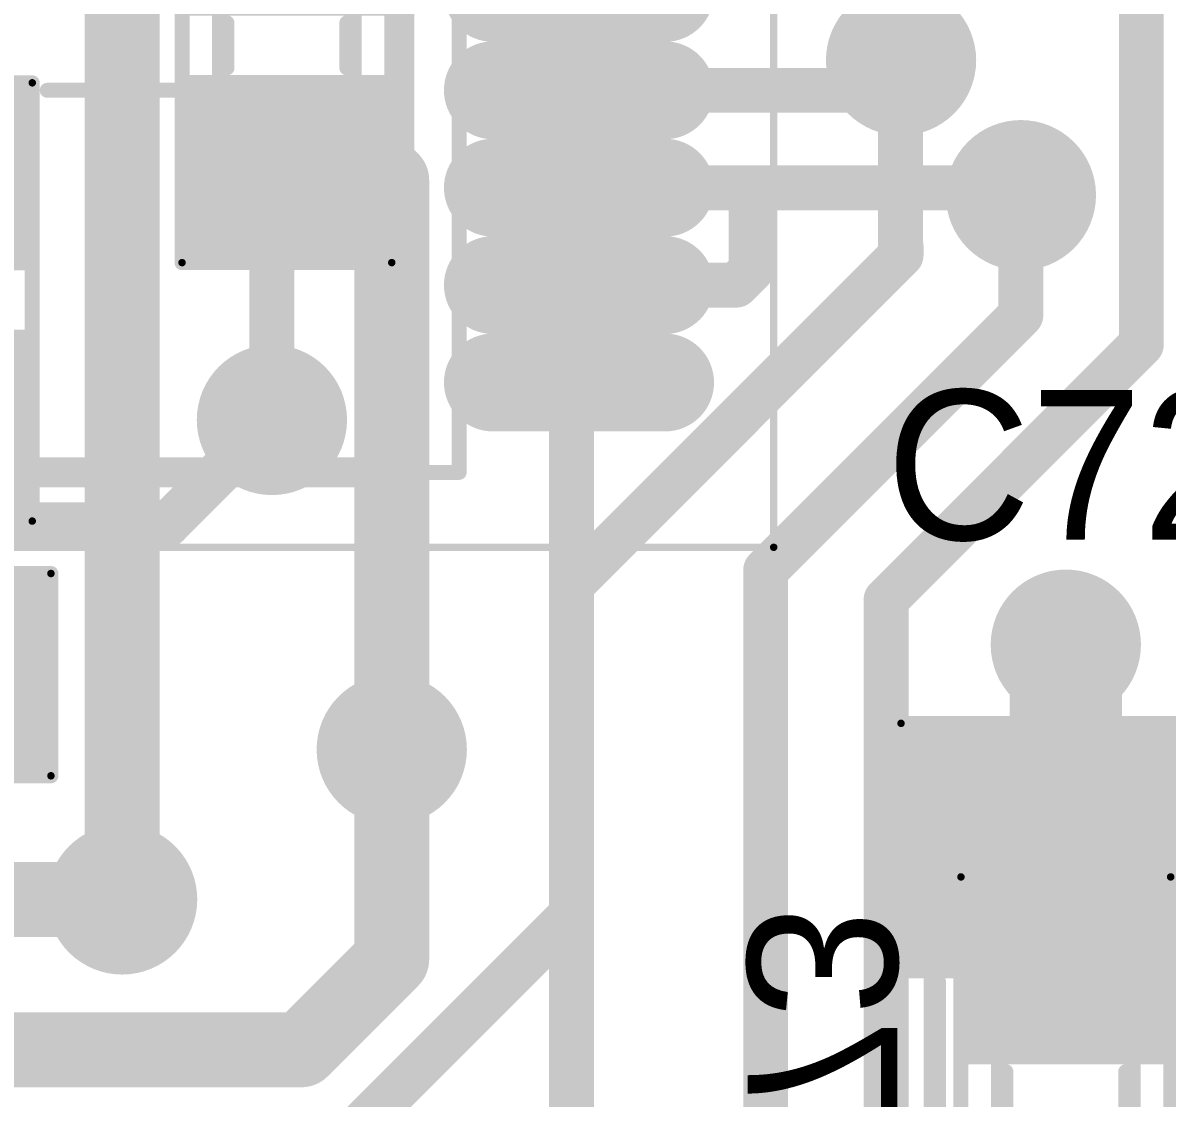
# Model space of a CAD drawing. Header units: millimetres. Extents: x 29 to 180, y 30 to 200.
# Drawn here: x 148.34 to 155.98, y 162.97 to 170.15 of the extents above; entities that cross this region are included whole.
import ezdxf

# ---------------------------------------------------------------- set-up
doc = ezdxf.new("R2010")
doc.units = ezdxf.units.MM
for name, color, linetype in [('BottomLayer', 5, 'Continuous'), ('BottomOverlay', 54, 'Continuous'), ('BottomPaste', 16, 'Continuous'), ('BottomSolder', 6, 'Continuous'), ('Mechanical13', 56, 'Continuous'), ('Mechanical15', 56, 'Continuous'), ('MultiLayer', 9, 'Continuous'), ('TopLayer', 1, 'Continuous'), ('TopOverlay', 2, 'Continuous'), ('TopPaste', 8, 'Continuous'), ('TopSolder', 216, 'Continuous'), ('ViaHoleLayer', 16, 'Continuous')]:
    doc.layers.add(name, color=color, linetype=linetype)

# ---------------------------------------------------------------- blocks, each defined once
blk = doc.blocks.new('SMD_C_0603_B_636')
at = {"layer": 'BottomLayer'}
for points in [[(-1.29999994, 0.5499989), (-1.29999994, -0.5499989), (-0.30000194, 0.5499989), (-0.30000194, -0.5499989)], [(0.2999994, 0.5499989), (0.2999994, -0.5499989), (1.2999974, 0.5499989), (1.2999974, -0.5499989)]]:
    blk.add_solid(points, dxfattribs=at)
at = {"layer": 'BottomOverlay', "const_width": 0.0999998}
for points in [[(-1.44999964, 0.7000011399999999), (-1.44999964, -0.7000011399999999)], [(-1.44999964, 0.7000011399999999), (1.44999964, 0.7000011399999999)], [(1.44999964, 0.7000011399999999), (1.44999964, -0.7000011399999999)], [(-0.1499997, 0.40000174), (0.1499997, 0.40000174)], [(-0.1499997, -0.3999992), (0.1499997, -0.3999992)], [(-1.44999964, -0.7000011399999999), (1.44999964, -0.7000011399999999)]]:
    blk.add_lwpolyline(points, dxfattribs=at)
at = {"layer": 'BottomOverlay', "const_width": 0.0499999}
for points in [[(-1.47499832, 0.7000011399999999, 1), (-1.42500096, 0.7000011399999999, 1)], [(-1.47499832, 0.7000011399999999, 1), (-1.42500096, 0.7000011399999999, 1)], [(1.42500096, 0.7000011399999999, 1), (1.47499832, 0.7000011399999999, 1)], [(1.42500096, 0.7000011399999999, 1), (1.47499832, 0.7000011399999999, 1)], [(-0.17499838, 0.40000174, 1), (-0.12500102, 0.40000174, 1)], [(0.12500102, 0.40000174, 1), (0.17499838, 0.40000174, 1)], [(-0.17499838, -0.3999992, 1), (-0.12500102, -0.3999992, 1)], [(0.12500102, -0.3999992, 1), (0.17499838, -0.3999992, 1)], [(-1.47499832, -0.7000011399999999, 1), (-1.42500096, -0.7000011399999999, 1)], [(-1.47499832, -0.7000011399999999, 1), (-1.42500096, -0.7000011399999999, 1)], [(1.42500096, -0.7000011399999999, 1), (1.47499832, -0.7000011399999999, 1)], [(1.42500096, -0.7000011399999999, 1), (1.47499832, -0.7000011399999999, 1)]]:
    blk.add_lwpolyline(points, format="xyb", close=True, dxfattribs=at)
at = {"layer": 'BottomPaste'}
for points in [[(-1.29999994, 0.5499989), (-1.29999994, -0.5499989), (-0.30000194, 0.5499989), (-0.30000194, -0.5499989)], [(0.2999994, 0.5499989), (0.2999994, -0.5499989), (1.2999974, 0.5499989), (1.2999974, -0.5499989)]]:
    blk.add_solid(points, dxfattribs=at)
at = {"layer": 'BottomSolder'}
for points in [[(-1.40159994, 0.6515989), (-1.40159994, -0.6515989), (-0.19840194, 0.6515989), (-0.19840194, -0.6515989)], [(0.1983994, 0.6515989), (0.1983994, -0.6515989), (1.4015974, 0.6515989), (1.4015974, -0.6515989)]]:
    blk.add_solid(points, dxfattribs=at)
at = {"layer": 'Mechanical13', "const_width": 0.0999998}
for points in [[(-0.90000074, 0.45000164), (-0.90000074, -0.4499991)], [(-0.90000074, 0.45000164), (0.8999982, 0.45000164)], [(0.8999982, 0.45000164), (0.8999982, -0.4499991)], [(-0.90000074, -0.4499991), (0.8999982, -0.4499991)]]:
    blk.add_lwpolyline(points, dxfattribs=at)
at = {"layer": 'Mechanical13', "const_width": 0.0499999}
for points in [[(-0.9249994199999999, 0.45000164, 1), (-0.8750020599999999, 0.45000164, 1)], [(-0.9249994199999999, 0.45000164, 1), (-0.8750020599999999, 0.45000164, 1)], [(0.8749995199999999, 0.45000164, 1), (0.9249968799999999, 0.45000164, 1)], [(0.8749995199999999, 0.45000164, 1), (0.9249968799999999, 0.45000164, 1)], [(-0.9249994199999999, -0.4499991, 1), (-0.8750020599999999, -0.4499991, 1)], [(-0.9249994199999999, -0.4499991, 1), (-0.8750020599999999, -0.4499991, 1)], [(0.8749995199999999, -0.4499991, 1), (0.9249968799999999, -0.4499991, 1)], [(0.8749995199999999, -0.4499991, 1), (0.9249968799999999, -0.4499991, 1)]]:
    blk.add_lwpolyline(points, format="xyb", close=True, dxfattribs=at)
at = {"layer": 'Mechanical15', "const_width": 0.0499999}
for points in [[(-1.47500086, 0.7000011399999999), (-1.47500086, -0.7000011399999999)], [(-1.47500086, 0.7000011399999999), (1.44999964, 0.7000011399999999)], [(1.44999964, 0.7000011399999999), (1.44999964, -0.7000011399999999)], [(-1.47500086, -0.7000011399999999), (1.44999964, -0.7000011399999999)]]:
    blk.add_lwpolyline(points, dxfattribs=at)
at = {"layer": 'Mechanical15', "const_width": 0.02499868}
for points in [[(-1.4875002, 0.7000011399999999, 1), (-1.46250152, 0.7000011399999999, 1)], [(-1.4875002, 0.7000011399999999, 1), (-1.46250152, 0.7000011399999999, 1)], [(1.4375003, 0.7000011399999999, 1), (1.46249898, 0.7000011399999999, 1)], [(1.4375003, 0.7000011399999999, 1), (1.46249898, 0.7000011399999999, 1)], [(-1.4875002, -0.7000011399999999, 1), (-1.46250152, -0.7000011399999999, 1)], [(-1.4875002, -0.7000011399999999, 1), (-1.46250152, -0.7000011399999999, 1)], [(1.4375003, -0.7000011399999999, 1), (1.46249898, -0.7000011399999999, 1)], [(1.4375003, -0.7000011399999999, 1), (1.46249898, -0.7000011399999999, 1)]]:
    blk.add_lwpolyline(points, format="xyb", close=True, dxfattribs=at)
blk = doc.blocks.new('SMD_C_1206_638')
at = {"layer": 'Mechanical13', "const_width": 0.0999998}
for points in [[(-1.69999914, 0.90000074), (-1.69999914, -0.8999982)], [(-1.69999914, 0.90000074), (1.70000168, 0.90000074)], [(1.70000168, 0.90000074), (1.70000168, -0.8999982)], [(-1.69999914, -0.8999982), (1.70000168, -0.8999982)]]:
    blk.add_lwpolyline(points, dxfattribs=at)
at = {"layer": 'Mechanical13', "const_width": 0.0499999}
for points in [[(-1.72499782, 0.90000074, 1), (-1.67500046, 0.90000074, 1)], [(-1.72499782, 0.90000074, 1), (-1.67500046, 0.90000074, 1)], [(1.675003, 0.90000074, 1), (1.72500036, 0.90000074, 1)], [(1.675003, 0.90000074, 1), (1.72500036, 0.90000074, 1)], [(-1.72499782, -0.8999982, 1), (-1.67500046, -0.8999982, 1)], [(-1.72499782, -0.8999982, 1), (-1.67500046, -0.8999982, 1)], [(1.675003, -0.8999982, 1), (1.72500036, -0.8999982, 1)], [(1.675003, -0.8999982, 1), (1.72500036, -0.8999982, 1)]]:
    blk.add_lwpolyline(points, format="xyb", close=True, dxfattribs=at)
at = {"layer": 'Mechanical15', "const_width": 0.0499999}
for points in [[(-2.50000008, 1.10000034), (-2.50000008, -1.10000034)], [(-2.50000008, 1.10000034), (2.47499886, 1.10000034)], [(2.47499886, 1.10000034), (2.47499886, -1.10000034)], [(-2.50000008, -1.10000034), (2.47499886, -1.10000034)]]:
    blk.add_lwpolyline(points, dxfattribs=at)
at = {"layer": 'Mechanical15', "const_width": 0.02499868}
for points in [[(-2.51249942, 1.10000034, 1), (-2.48750074, 1.10000034, 1)], [(-2.51249942, 1.10000034, 1), (-2.48750074, 1.10000034, 1)], [(2.46249952, 1.10000034, 1), (2.4874982, 1.10000034, 1)], [(2.46249952, 1.10000034, 1), (2.4874982, 1.10000034, 1)], [(-2.51249942, -1.10000034, 1), (-2.48750074, -1.10000034, 1)], [(-2.51249942, -1.10000034, 1), (-2.48750074, -1.10000034, 1)], [(2.46249952, -1.10000034, 1), (2.4874982, -1.10000034, 1)], [(2.46249952, -1.10000034, 1), (2.4874982, -1.10000034, 1)]]:
    blk.add_lwpolyline(points, format="xyb", close=True, dxfattribs=at)
at = {"layer": 'TopLayer'}
for points in [[(-0.8749995199999999, -0.9499981), (-0.8749995199999999, 0.9499981), (-2.32499916, -0.9499981), (-2.32499916, 0.9499981)], [(2.3250017, -0.9499981), (2.3250017, 0.9499981), (0.8750020599999999, -0.9499981), (0.8750020599999999, 0.9499981)]]:
    blk.add_solid(points, dxfattribs=at)
at = {"layer": 'TopOverlay', "const_width": 0.0999998}
for points in [[(-2.47499886, 1.10000034), (-2.47499886, -1.10000034)], [(-2.47499886, 1.10000034), (2.47499886, 1.10000034)], [(2.47499886, 1.10000034), (2.47499886, -1.10000034)], [(-0.7499985, 0.85000084), (0.75000104, 0.85000084)], [(-0.7499985, -0.8499983), (0.75000104, -0.8499983)], [(-2.47499886, -1.10000034), (2.47499886, -1.10000034)]]:
    blk.add_lwpolyline(points, dxfattribs=at)
at = {"layer": 'TopOverlay', "const_width": 0.0499999}
for points in [[(-2.49999754, 1.10000034, 1), (-2.45000018, 1.10000034, 1)], [(-2.49999754, 1.10000034, 1), (-2.45000018, 1.10000034, 1)], [(2.45000018, 1.10000034, 1), (2.49999754, 1.10000034, 1)], [(2.45000018, 1.10000034, 1), (2.49999754, 1.10000034, 1)], [(-0.77499718, 0.85000084, 1), (-0.72499982, 0.85000084, 1)], [(0.72500236, 0.85000084, 1), (0.77499972, 0.85000084, 1)], [(-0.77499718, -0.8499983, 1), (-0.72499982, -0.8499983, 1)], [(0.72500236, -0.8499983, 1), (0.77499972, -0.8499983, 1)], [(-2.49999754, -1.10000034, 1), (-2.45000018, -1.10000034, 1)], [(-2.49999754, -1.10000034, 1), (-2.45000018, -1.10000034, 1)], [(2.45000018, -1.10000034, 1), (2.49999754, -1.10000034, 1)], [(2.45000018, -1.10000034, 1), (2.49999754, -1.10000034, 1)]]:
    blk.add_lwpolyline(points, format="xyb", close=True, dxfattribs=at)
at = {"layer": 'TopPaste'}
for points in [[(-0.8749995199999999, -0.9499981), (-0.8749995199999999, 0.9499981), (-2.32499916, -0.9499981), (-2.32499916, 0.9499981)], [(2.3250017, -0.9499981), (2.3250017, 0.9499981), (0.8750020599999999, -0.9499981), (0.8750020599999999, 0.9499981)]]:
    blk.add_solid(points, dxfattribs=at)
at = {"layer": 'TopSolder'}
for points in [[(-0.77339952, -1.0515981), (-0.77339952, 1.0515981), (-2.42659916, -1.0515981), (-2.42659916, 1.0515981)], [(2.4266017, -1.0515981), (2.4266017, 1.0515981), (0.77340206, -1.0515981), (0.77340206, 1.0515981)]]:
    blk.add_solid(points, dxfattribs=at)
blk = doc.blocks.new('SMD_C_0603_B_639')
at = {"layer": 'BottomLayer'}
for points in [[(-1.29999994, 0.5499989), (-1.29999994, -0.5499989), (-0.30000194, 0.5499989), (-0.30000194, -0.5499989)], [(0.2999994, 0.5499989), (0.2999994, -0.5499989), (1.2999974, 0.5499989), (1.2999974, -0.5499989)]]:
    blk.add_solid(points, dxfattribs=at)
at = {"layer": 'BottomOverlay', "const_width": 0.0999998}
for points in [[(-1.44999964, 0.7000011399999999), (-1.44999964, -0.7000011399999999)], [(-1.44999964, 0.7000011399999999), (1.44999964, 0.7000011399999999)], [(1.44999964, 0.7000011399999999), (1.44999964, -0.7000011399999999)], [(-0.1499997, 0.40000174), (0.1499997, 0.40000174)], [(-0.1499997, -0.3999992), (0.1499997, -0.3999992)], [(-1.44999964, -0.7000011399999999), (1.44999964, -0.7000011399999999)]]:
    blk.add_lwpolyline(points, dxfattribs=at)
at = {"layer": 'BottomOverlay', "const_width": 0.0499999}
for points in [[(-1.47499832, 0.7000011399999999, 1), (-1.42500096, 0.7000011399999999, 1)], [(-1.47499832, 0.7000011399999999, 1), (-1.42500096, 0.7000011399999999, 1)], [(1.42500096, 0.7000011399999999, 1), (1.47499832, 0.7000011399999999, 1)], [(1.42500096, 0.7000011399999999, 1), (1.47499832, 0.7000011399999999, 1)], [(-0.17499838, 0.40000174, 1), (-0.12500102, 0.40000174, 1)], [(0.12500102, 0.40000174, 1), (0.17499838, 0.40000174, 1)], [(-0.17499838, -0.3999992, 1), (-0.12500102, -0.3999992, 1)], [(0.12500102, -0.3999992, 1), (0.17499838, -0.3999992, 1)], [(-1.47499832, -0.7000011399999999, 1), (-1.42500096, -0.7000011399999999, 1)], [(-1.47499832, -0.7000011399999999, 1), (-1.42500096, -0.7000011399999999, 1)], [(1.42500096, -0.7000011399999999, 1), (1.47499832, -0.7000011399999999, 1)], [(1.42500096, -0.7000011399999999, 1), (1.47499832, -0.7000011399999999, 1)]]:
    blk.add_lwpolyline(points, format="xyb", close=True, dxfattribs=at)
at = {"layer": 'BottomPaste'}
for points in [[(-1.29999994, 0.5499989), (-1.29999994, -0.5499989), (-0.30000194, 0.5499989), (-0.30000194, -0.5499989)], [(0.2999994, 0.5499989), (0.2999994, -0.5499989), (1.2999974, 0.5499989), (1.2999974, -0.5499989)]]:
    blk.add_solid(points, dxfattribs=at)
at = {"layer": 'BottomSolder'}
for points in [[(-1.40159994, 0.6515989), (-1.40159994, -0.6515989), (-0.19840194, 0.6515989), (-0.19840194, -0.6515989)], [(0.1983994, 0.6515989), (0.1983994, -0.6515989), (1.4015974, 0.6515989), (1.4015974, -0.6515989)]]:
    blk.add_solid(points, dxfattribs=at)
at = {"layer": 'Mechanical13', "const_width": 0.0999998}
for points in [[(-0.90000074, 0.45000164), (-0.90000074, -0.4499991)], [(-0.90000074, 0.45000164), (0.8999982, 0.45000164)], [(0.8999982, 0.45000164), (0.8999982, -0.4499991)], [(-0.90000074, -0.4499991), (0.8999982, -0.4499991)]]:
    blk.add_lwpolyline(points, dxfattribs=at)
at = {"layer": 'Mechanical13', "const_width": 0.0499999}
for points in [[(-0.9249994199999999, 0.45000164, 1), (-0.8750020599999999, 0.45000164, 1)], [(-0.9249994199999999, 0.45000164, 1), (-0.8750020599999999, 0.45000164, 1)], [(0.8749995199999999, 0.45000164, 1), (0.9249968799999999, 0.45000164, 1)], [(0.8749995199999999, 0.45000164, 1), (0.9249968799999999, 0.45000164, 1)], [(-0.9249994199999999, -0.4499991, 1), (-0.8750020599999999, -0.4499991, 1)], [(-0.9249994199999999, -0.4499991, 1), (-0.8750020599999999, -0.4499991, 1)], [(0.8749995199999999, -0.4499991, 1), (0.9249968799999999, -0.4499991, 1)], [(0.8749995199999999, -0.4499991, 1), (0.9249968799999999, -0.4499991, 1)]]:
    blk.add_lwpolyline(points, format="xyb", close=True, dxfattribs=at)
at = {"layer": 'Mechanical15', "const_width": 0.0499999}
for points in [[(-1.47500086, 0.7000011399999999), (-1.47500086, -0.7000011399999999)], [(-1.47500086, 0.7000011399999999), (1.44999964, 0.7000011399999999)], [(1.44999964, 0.7000011399999999), (1.44999964, -0.7000011399999999)], [(-1.47500086, -0.7000011399999999), (1.44999964, -0.7000011399999999)]]:
    blk.add_lwpolyline(points, dxfattribs=at)
at = {"layer": 'Mechanical15', "const_width": 0.02499868}
for points in [[(-1.4875002, 0.7000011399999999, 1), (-1.46250152, 0.7000011399999999, 1)], [(-1.4875002, 0.7000011399999999, 1), (-1.46250152, 0.7000011399999999, 1)], [(1.4375003, 0.7000011399999999, 1), (1.46249898, 0.7000011399999999, 1)], [(1.4375003, 0.7000011399999999, 1), (1.46249898, 0.7000011399999999, 1)], [(-1.4875002, -0.7000011399999999, 1), (-1.46250152, -0.7000011399999999, 1)], [(-1.4875002, -0.7000011399999999, 1), (-1.46250152, -0.7000011399999999, 1)], [(1.4375003, -0.7000011399999999, 1), (1.46249898, -0.7000011399999999, 1)], [(1.4375003, -0.7000011399999999, 1), (1.46249898, -0.7000011399999999, 1)]]:
    blk.add_lwpolyline(points, format="xyb", close=True, dxfattribs=at)
blk = doc.blocks.new('SMD_C_0603_B_650')
at = {"layer": 'BottomLayer'}
for points in [[(-1.29999994, 0.5499989), (-1.29999994, -0.5499989), (-0.30000194, 0.5499989), (-0.30000194, -0.5499989)], [(0.2999994, 0.5499989), (0.2999994, -0.5499989), (1.2999974, 0.5499989), (1.2999974, -0.5499989)]]:
    blk.add_solid(points, dxfattribs=at)
at = {"layer": 'BottomOverlay', "const_width": 0.0999998}
for points in [[(-1.44999964, -0.7000011399999999), (-1.44999964, 0.7000011399999999)], [(1.44999964, 0.7000011399999999), (-1.44999964, 0.7000011399999999)], [(1.44999964, -0.7000011399999999), (1.44999964, 0.7000011399999999)], [(0.1499997, 0.40000174), (-0.1499997, 0.40000174)], [(0.1499997, -0.3999992), (-0.1499997, -0.3999992)], [(1.44999964, -0.7000011399999999), (-1.44999964, -0.7000011399999999)]]:
    blk.add_lwpolyline(points, dxfattribs=at)
at = {"layer": 'BottomOverlay', "const_width": 0.0499999}
for points in [[(-1.47499832, 0.7000011399999999, 1), (-1.42500096, 0.7000011399999999, 1)], [(-1.47499832, 0.7000011399999999, 1), (-1.42500096, 0.7000011399999999, 1)], [(1.42500096, 0.7000011399999999, 1), (1.47499832, 0.7000011399999999, 1)], [(1.42500096, 0.7000011399999999, 1), (1.47499832, 0.7000011399999999, 1)], [(-0.17499838, 0.40000174, 1), (-0.12500102, 0.40000174, 1)], [(0.12500102, 0.40000174, 1), (0.17499838, 0.40000174, 1)], [(-0.17499838, -0.3999992, 1), (-0.12500102, -0.3999992, 1)], [(0.12500102, -0.3999992, 1), (0.17499838, -0.3999992, 1)], [(-1.47499832, -0.7000011399999999, 1), (-1.42500096, -0.7000011399999999, 1)], [(-1.47499832, -0.7000011399999999, 1), (-1.42500096, -0.7000011399999999, 1)], [(1.42500096, -0.7000011399999999, 1), (1.47499832, -0.7000011399999999, 1)], [(1.42500096, -0.7000011399999999, 1), (1.47499832, -0.7000011399999999, 1)]]:
    blk.add_lwpolyline(points, format="xyb", close=True, dxfattribs=at)
at = {"layer": 'BottomPaste'}
for points in [[(-1.29999994, 0.5499989), (-1.29999994, -0.5499989), (-0.30000194, 0.5499989), (-0.30000194, -0.5499989)], [(0.2999994, 0.5499989), (0.2999994, -0.5499989), (1.2999974, 0.5499989), (1.2999974, -0.5499989)]]:
    blk.add_solid(points, dxfattribs=at)
at = {"layer": 'BottomSolder'}
for points in [[(-1.40159994, 0.6515989), (-1.40159994, -0.6515989), (-0.19840194, 0.6515989), (-0.19840194, -0.6515989)], [(0.1983994, 0.6515989), (0.1983994, -0.6515989), (1.4015974, 0.6515989), (1.4015974, -0.6515989)]]:
    blk.add_solid(points, dxfattribs=at)
at = {"layer": 'Mechanical13', "const_width": 0.0999998}
for points in [[(-0.90000074, -0.4499991), (-0.90000074, 0.45000164)], [(0.8999982, 0.45000164), (-0.90000074, 0.45000164)], [(0.8999982, -0.4499991), (0.8999982, 0.45000164)], [(0.8999982, -0.4499991), (-0.90000074, -0.4499991)]]:
    blk.add_lwpolyline(points, dxfattribs=at)
at = {"layer": 'Mechanical13', "const_width": 0.0499999}
for points in [[(-0.9249994199999999, 0.45000164, 1), (-0.8750020599999999, 0.45000164, 1)], [(-0.9249994199999999, 0.45000164, 1), (-0.8750020599999999, 0.45000164, 1)], [(0.8749995199999999, 0.45000164, 1), (0.9249968799999999, 0.45000164, 1)], [(0.8749995199999999, 0.45000164, 1), (0.9249968799999999, 0.45000164, 1)], [(-0.9249994199999999, -0.4499991, 1), (-0.8750020599999999, -0.4499991, 1)], [(-0.9249994199999999, -0.4499991, 1), (-0.8750020599999999, -0.4499991, 1)], [(0.8749995199999999, -0.4499991, 1), (0.9249968799999999, -0.4499991, 1)], [(0.8749995199999999, -0.4499991, 1), (0.9249968799999999, -0.4499991, 1)]]:
    blk.add_lwpolyline(points, format="xyb", close=True, dxfattribs=at)
at = {"layer": 'Mechanical15', "const_width": 0.0499999}
for points in [[(-1.47500086, -0.7000011399999999), (-1.47500086, 0.7000011399999999)], [(1.44999964, 0.7000011399999999), (-1.47500086, 0.7000011399999999)], [(1.44999964, -0.7000011399999999), (1.44999964, 0.7000011399999999)], [(1.44999964, -0.7000011399999999), (-1.47500086, -0.7000011399999999)]]:
    blk.add_lwpolyline(points, dxfattribs=at)
at = {"layer": 'Mechanical15', "const_width": 0.02499868}
for points in [[(-1.4875002, 0.7000011399999999, 1), (-1.46250152, 0.7000011399999999, 1)], [(-1.4875002, 0.7000011399999999, 1), (-1.46250152, 0.7000011399999999, 1)], [(1.4375003, 0.7000011399999999, 1), (1.46249898, 0.7000011399999999, 1)], [(1.4375003, 0.7000011399999999, 1), (1.46249898, 0.7000011399999999, 1)], [(-1.4875002, -0.7000011399999999, 1), (-1.46250152, -0.7000011399999999, 1)], [(-1.4875002, -0.7000011399999999, 1), (-1.46250152, -0.7000011399999999, 1)], [(1.4375003, -0.7000011399999999, 1), (1.46249898, -0.7000011399999999, 1)], [(1.4375003, -0.7000011399999999, 1), (1.46249898, -0.7000011399999999, 1)]]:
    blk.add_lwpolyline(points, format="xyb", close=True, dxfattribs=at)
blk = doc.blocks.new('SMD_R_0603_836')
at = {"layer": 'Mechanical13', "const_width": 0.0999998}
for points in [[(-0.8249996199999999, 0.47500032), (-0.8249996199999999, -0.47500032)], [(0.8249996199999999, 0.47500032), (-0.8249996199999999, 0.47500032)], [(0.8249996199999999, 0.47500032), (0.8249996199999999, -0.47500032)], [(0.8249996199999999, -0.47500032), (-0.8249996199999999, -0.47500032)]]:
    blk.add_lwpolyline(points, dxfattribs=at)
at = {"layer": 'Mechanical13', "const_width": 0.0499999}
for points in [[(-0.8499983, 0.47500032, 1), (-0.80000094, 0.47500032, 1)], [(-0.8499983, 0.47500032, 1), (-0.80000094, 0.47500032, 1)], [(0.80000094, 0.47500032, 1), (0.8499983, 0.47500032, 1)], [(0.80000094, 0.47500032, 1), (0.8499983, 0.47500032, 1)], [(-0.8499983, -0.47500032, 1), (-0.80000094, -0.47500032, 1)], [(-0.8499983, -0.47500032, 1), (-0.80000094, -0.47500032, 1)], [(0.80000094, -0.47500032, 1), (0.8499983, -0.47500032, 1)], [(0.80000094, -0.47500032, 1), (0.8499983, -0.47500032, 1)]]:
    blk.add_lwpolyline(points, format="xyb", close=True, dxfattribs=at)
at = {"layer": 'Mechanical15', "const_width": 0.0499999}
for points in [[(-1.32500116, 0.67499992), (-1.32500116, -0.67499992)], [(1.32500116, 0.67499992), (-1.32500116, 0.67499992)], [(1.32500116, 0.67499992), (1.32500116, -0.67499992)], [(1.32500116, -0.67499992), (-1.32500116, -0.67499992)]]:
    blk.add_lwpolyline(points, dxfattribs=at)
at = {"layer": 'Mechanical15', "const_width": 0.02499868}
for points in [[(-1.3375005, 0.67499992, 1), (-1.31250182, 0.67499992, 1)], [(-1.3375005, 0.67499992, 1), (-1.31250182, 0.67499992, 1)], [(1.31250182, 0.67499992, 1), (1.3375005, 0.67499992, 1)], [(1.31250182, 0.67499992, 1), (1.3375005, 0.67499992, 1)], [(-1.3375005, -0.67499992, 1), (-1.31250182, -0.67499992, 1)], [(-1.3375005, -0.67499992, 1), (-1.31250182, -0.67499992, 1)], [(1.31250182, -0.67499992, 1), (1.3375005, -0.67499992, 1)], [(1.31250182, -0.67499992, 1), (1.3375005, -0.67499992, 1)]]:
    blk.add_lwpolyline(points, format="xyb", close=True, dxfattribs=at)
at = {"layer": 'TopLayer'}
for points in [[(-0.37500052, -0.52500022), (-0.37500052, 0.52500022), (-1.17499892, -0.52500022), (-1.17499892, 0.52500022)], [(1.17499892, -0.52500022), (1.17499892, 0.52500022), (0.37500052, -0.52500022), (0.37500052, 0.52500022)]]:
    blk.add_solid(points, dxfattribs=at)
at = {"layer": 'TopOverlay', "const_width": 0.0999998}
for points in [[(1.32500116, 0.67499992), (-1.32500116, 0.67499992)], [(-1.32500116, 0.67499992), (-1.32500116, -0.67499992)], [(1.32500116, 0.67499992), (1.32500116, -0.67499992)], [(-0.0999998, 0.42500042), (-0.1999996, 0.42500042)], [(0.0999998, 0.42500042), (-0.0999998, 0.42500042)], [(0.1999996, 0.42500042), (0.0999998, 0.42500042)], [(0.1999996, -0.42500042), (-0.1999996, -0.42500042)], [(1.32500116, -0.67499992), (-1.32500116, -0.67499992)]]:
    blk.add_lwpolyline(points, dxfattribs=at)
at = {"layer": 'TopOverlay', "const_width": 0.0499999}
for points in [[(-1.34999984, 0.67499992, 1), (-1.30000248, 0.67499992, 1)], [(-1.34999984, 0.67499992, 1), (-1.30000248, 0.67499992, 1)], [(1.30000248, 0.67499992, 1), (1.34999984, 0.67499992, 1)], [(1.30000248, 0.67499992, 1), (1.34999984, 0.67499992, 1)], [(-0.22499828, 0.42500042, 1), (-0.17500092, 0.42500042, 1)], [(-0.12499848, 0.42500042, 1), (-0.07500111999999999, 0.42500042, 1)], [(-0.12499848, 0.42500042, 1), (-0.07500111999999999, 0.42500042, 1)], [(0.07500111999999999, 0.42500042, 1), (0.12499848, 0.42500042, 1)], [(0.07500111999999999, 0.42500042, 1), (0.12499848, 0.42500042, 1)], [(0.17500092, 0.42500042, 1), (0.22499828, 0.42500042, 1)], [(-0.22499828, -0.42500042, 1), (-0.17500092, -0.42500042, 1)], [(0.17500092, -0.42500042, 1), (0.22499828, -0.42500042, 1)], [(-1.34999984, -0.67499992, 1), (-1.30000248, -0.67499992, 1)], [(-1.34999984, -0.67499992, 1), (-1.30000248, -0.67499992, 1)], [(1.30000248, -0.67499992, 1), (1.34999984, -0.67499992, 1)], [(1.30000248, -0.67499992, 1), (1.34999984, -0.67499992, 1)]]:
    blk.add_lwpolyline(points, format="xyb", close=True, dxfattribs=at)
at = {"layer": 'TopPaste'}
for points in [[(-0.37500052, -0.52500022), (-0.37500052, 0.52500022), (-1.17499892, -0.52500022), (-1.17499892, 0.52500022)], [(1.17499892, -0.52500022), (1.17499892, 0.52500022), (0.37500052, -0.52500022), (0.37500052, 0.52500022)]]:
    blk.add_solid(points, dxfattribs=at)
at = {"layer": 'TopSolder'}
for points in [[(-0.27340052, -0.6266002199999999), (-0.27340052, 0.6266002199999999), (-1.27659892, -0.6266002199999999), (-1.27659892, 0.6266002199999999)], [(1.27659892, -0.6266002199999999), (1.27659892, 0.6266002199999999), (0.27340052, -0.6266002199999999), (0.27340052, 0.6266002199999999)]]:
    blk.add_solid(points, dxfattribs=at)
blk = doc.blocks.new('TSSOP14_994')
at = {"layer": 'Mechanical13', "const_width": 0.0999998}
for points in [[(2.25000058, -2.54999998), (2.25000058, 2.54999998)], [(-2.24999804, -2.54999998), (2.25000058, -2.54999998)]]:
    blk.add_lwpolyline(points, dxfattribs=at)
at = {"layer": 'Mechanical13', "const_width": 0.0499999}
blk.add_lwpolyline([(2.2250019, -2.54999998, 1), (2.27499926, -2.54999998, 1)], format="xyb", close=True, dxfattribs=at)
blk.add_lwpolyline([(2.2250019, -2.54999998, 1), (2.27499926, -2.54999998, 1)], format="xyb", close=True, dxfattribs=at)
at = {"layer": 'Mechanical15'}
for points, const_width in [([(4.35000146, -3.04999898), (4.35000146, 3.05000152)], 0.0499999), ([(0, -0.499999), (0, 0.50000154)], 0.0999998), ([(-0.499999, 0), (0.50000154, 0)], 0.0999998), ([(-4.34999892, -3.04999898), (4.35000146, -3.04999898)], 0.0499999)]:
    blk.add_lwpolyline(points, dxfattribs=dict(at, const_width=const_width))
for points, const_width in [([(-0.52499768, 0, 1), (-0.47500032, 0, 1)], 0.0499999), ([(0.47500286, 0, 1), (0.52500022, 0, 1)], 0.0499999), ([(-0.02499868, -0.499999, 1), (0.02499868, -0.499999, 1)], 0.0499999), ([(4.33750212, -3.04999898, 1), (4.362500799999999, -3.04999898, 1)], 0.02499868), ([(4.33750212, -3.04999898, 1), (4.362500799999999, -3.04999898, 1)], 0.02499868)]:
    blk.add_lwpolyline(points, format="xyb", close=True, dxfattribs=dict(at, const_width=const_width))
at = {"layer": 'TopLayer', "const_width": 0.4499991}
for points in [[(2.4750014, 0.6500012399999999), (3.62500164, 0.6500012399999999)], [(2.4750014, 0), (3.62500164, 0)], [(2.4750014, -0.6499986999999999), (3.62500164, -0.6499986999999999)], [(2.4750014, -1.29999994), (3.62500164, -1.29999994)], [(2.4750014, -1.94999864), (3.62500164, -1.94999864)]]:
    blk.add_lwpolyline(points, dxfattribs=at)
at = {"layer": 'TopLayer', "const_width": 0.22499828}
for points in [[(2.36250226, 0.6500012399999999, 1), (2.58750054, 0.6500012399999999, 1)], [(3.5125025, 0.6500012399999999, 1), (3.73750078, 0.6500012399999999, 1)], [(2.36250226, 0, 1), (2.58750054, 0, 1)], [(3.5125025, 0, 1), (3.73750078, 0, 1)], [(2.36250226, -0.6499986999999999, 1), (2.58750054, -0.6499986999999999, 1)], [(3.5125025, -0.6499986999999999, 1), (3.73750078, -0.6499986999999999, 1)], [(2.36250226, -1.29999994, 1), (2.58750054, -1.29999994, 1)], [(3.5125025, -1.29999994, 1), (3.73750078, -1.29999994, 1)], [(2.36250226, -1.94999864, 1), (2.58750054, -1.94999864, 1)], [(3.5125025, -1.94999864, 1), (3.73750078, -1.94999864, 1)]]:
    blk.add_lwpolyline(points, format="xyb", close=True, dxfattribs=at)
at = {"layer": 'TopOverlay', "const_width": 0.1999996}
for points in [[(1.85000138, -2.54999998), (1.85000138, 2.54999998)], [(-1.84999884, -2.54999998), (1.85000138, -2.54999998)]]:
    blk.add_lwpolyline(points, dxfattribs=at)
at = {"layer": 'TopOverlay', "const_width": 0.0999998}
blk.add_lwpolyline([(1.80000148, -2.54999998, 1), (1.90000128, -2.54999998, 1)], format="xyb", close=True, dxfattribs=at)
blk.add_lwpolyline([(1.80000148, -2.54999998, 1), (1.90000128, -2.54999998, 1)], format="xyb", close=True, dxfattribs=at)
at = {"layer": 'TopPaste', "const_width": 0.4499991}
for points in [[(2.4750014, 0.6500012399999999), (3.62500164, 0.6500012399999999)], [(2.4750014, 0), (3.62500164, 0)], [(2.4750014, -0.6499986999999999), (3.62500164, -0.6499986999999999)], [(2.4750014, -1.29999994), (3.62500164, -1.29999994)], [(2.4750014, -1.94999864), (3.62500164, -1.94999864)]]:
    blk.add_lwpolyline(points, dxfattribs=at)
at = {"layer": 'TopPaste', "const_width": 0.22499828}
for points in [[(2.36250226, 0.6500012399999999, 1), (2.58750054, 0.6500012399999999, 1)], [(3.5125025, 0.6500012399999999, 1), (3.73750078, 0.6500012399999999, 1)], [(2.36250226, 0, 1), (2.58750054, 0, 1)], [(3.5125025, 0, 1), (3.73750078, 0, 1)], [(2.36250226, -0.6499986999999999, 1), (2.58750054, -0.6499986999999999, 1)], [(3.5125025, -0.6499986999999999, 1), (3.73750078, -0.6499986999999999, 1)], [(2.36250226, -1.29999994, 1), (2.58750054, -1.29999994, 1)], [(3.5125025, -1.29999994, 1), (3.73750078, -1.29999994, 1)], [(2.36250226, -1.94999864, 1), (2.58750054, -1.94999864, 1)], [(3.5125025, -1.94999864, 1), (3.73750078, -1.94999864, 1)]]:
    blk.add_lwpolyline(points, format="xyb", close=True, dxfattribs=at)
at = {"layer": 'TopSolder', "const_width": 0.6531990999999999}
for points in [[(2.4750014, 0.6500012399999999), (3.62500164, 0.6500012399999999)], [(2.4750014, 0), (3.62500164, 0)], [(2.4750014, -0.6499986999999999), (3.62500164, -0.6499986999999999)], [(2.4750014, -1.29999994), (3.62500164, -1.29999994)], [(2.4750014, -1.94999864), (3.62500164, -1.94999864)]]:
    blk.add_lwpolyline(points, dxfattribs=at)
at = {"layer": 'TopSolder', "const_width": 0.32659828}
for points in [[(2.31170226, 0.6500012399999999, 1), (2.63830054, 0.6500012399999999, 1)], [(3.4617025, 0.6500012399999999, 1), (3.78830078, 0.6500012399999999, 1)], [(2.31170226, 0, 1), (2.63830054, 0, 1)], [(3.4617025, 0, 1), (3.78830078, 0, 1)], [(2.31170226, -0.6499986999999999, 1), (2.63830054, -0.6499986999999999, 1)], [(3.4617025, -0.6499986999999999, 1), (3.78830078, -0.6499986999999999, 1)], [(2.31170226, -1.29999994, 1), (2.63830054, -1.29999994, 1)], [(3.4617025, -1.29999994, 1), (3.78830078, -1.29999994, 1)], [(2.31170226, -1.94999864, 1), (2.63830054, -1.94999864, 1)], [(3.4617025, -1.94999864, 1), (3.78830078, -1.94999864, 1)]]:
    blk.add_lwpolyline(points, format="xyb", close=True, dxfattribs=at)

msp = doc.modelspace()

# ---------------------------------------------------------------- linework, layer by layer
at = {"layer": 'BottomLayer'}
for points, const_width in [([(155.80400132, 168.00399978), (155.80400132, 177.7959995)], 0.2999994), ([(149.00000172, 164.3000016), (149.00000172, 170.8000013)], 0.499999), ([(154.19599844, 169.89599752), (154.20000148, 169.90000056)], 0.2999994), ([(154.19599844, 168.6669728), (154.19599844, 169.89599752)], 0.2999994), ([(150.69999832, 169.20000196), (150.80000066, 169.09999962)], 0.499999), ([(149.99999972, 169.09999962), (150.10000206, 169.20000196)], 0.2999994), ([(150.10000206, 169.20000196), (150.69999832, 169.20000196)], 0.2999994), ([(150.80000066, 165.30000214), (150.80000066, 169.09999962)], 0.499999), ([(149.99999972, 167.50000028), (149.99999972, 169.09999962)], 0.2999994), ([(154.99999988, 168.19999888), (154.99999988, 168.99999982)], 0.2999994), ([(154.19599844, 168.6669728), (154.20000148, 168.66296976)], 0.2999994), ([(152.0000008, 166.39999994), (154.20000148, 168.60000062)], 0.2999994), ([(154.20000148, 168.60000062), (154.20000148, 168.66296976)], 0.2999994), ([(153.29600024, 166.49599924), (154.99999988, 168.19999888)], 0.2999994), ([(154.10000168, 166.30000014), (155.80400132, 168.00399978)], 0.2999994), ([(153.29600024, 151.69599836), (153.29600024, 166.49599924)], 0.2999994), ([(152.0000008, 162.40000032), (152.0000008, 166.39999994)], 0.2999994), ([(154.10000168, 155.20000202), (154.10000168, 166.30000014)], 0.2999994), ([(155.30000182, 163.79998736), (155.30000182, 166.00000074)], 0.75000104), ([(155.29998404, 163.79998736), (155.30000182, 163.79998736)], 0.75000104)]:
    msp.add_lwpolyline(points, dxfattribs=dict(at, const_width=const_width))
for points, const_width in [([(154.00000188, 169.90000056, 1), (154.40000108, 169.90000056, 1)], 0.3999992), ([(154.12099986, 169.89599752, 1), (154.27099702, 169.89599752, 1)], 0.1499997), ([(154.12099986, 169.89599752, 1), (154.27099702, 169.89599752, 1)], 0.1499997), ([(154.1250029, 169.90000056, 1), (154.27500006, 169.90000056, 1)], 0.1499997), ([(150.57499984, 169.20000196, 1), (150.8249968, 169.20000196, 1)], 0.2499995), ([(154.80000028, 168.99999982, 1), (155.19999948, 168.99999982, 1)], 0.3999992), ([(150.02500348, 169.20000196, 1), (150.17500064, 169.20000196, 1)], 0.1499997), ([(150.02500348, 169.20000196, 1), (150.17500064, 169.20000196, 1)], 0.1499997), ([(150.62499974, 169.20000196, 1), (150.7749969, 169.20000196, 1)], 0.1499997), ([(150.67500218, 169.09999962, 1), (150.92499914, 169.09999962, 1)], 0.2499995), ([(150.67500218, 169.09999962, 1), (150.92499914, 169.09999962, 1)], 0.2499995), ([(149.92500114, 169.09999962, 1), (150.0749983, 169.09999962, 1)], 0.1499997), ([(149.92500114, 169.09999962, 1), (150.0749983, 169.09999962, 1)], 0.1499997), ([(154.9250013, 168.99999982, 1), (155.07499846, 168.99999982, 1)], 0.1499997), ([(154.12099986, 168.6669728, 1), (154.27099702, 168.6669728, 1)], 0.1499997), ([(154.12099986, 168.6669728, 1), (154.27099702, 168.6669728, 1)], 0.1499997), ([(154.1250029, 168.66296976, 1), (154.27500006, 168.66296976, 1)], 0.1499997), ([(154.1250029, 168.66296976, 1), (154.27500006, 168.66296976, 1)], 0.1499997), ([(154.1250029, 168.60000062, 1), (154.27500006, 168.60000062, 1)], 0.1499997), ([(154.1250029, 168.60000062, 1), (154.27500006, 168.60000062, 1)], 0.1499997), ([(154.9250013, 168.19999888, 1), (155.07499846, 168.19999888, 1)], 0.1499997), ([(154.9250013, 168.19999888, 1), (155.07499846, 168.19999888, 1)], 0.1499997), ([(155.72900274, 168.00399978, 1), (155.8789999, 168.00399978, 1)], 0.1499997), ([(155.72900274, 168.00399978, 1), (155.8789999, 168.00399978, 1)], 0.1499997), ([(149.80000012, 167.50000028, 1), (150.19999932, 167.50000028, 1)], 0.3999992), ([(149.92500114, 167.50000028, 1), (150.0749983, 167.50000028, 1)], 0.1499997), ([(153.22100166, 166.49599924, 1), (153.37099882, 166.49599924, 1)], 0.1499997), ([(153.22100166, 166.49599924, 1), (153.37099882, 166.49599924, 1)], 0.1499997), ([(151.92500222, 166.39999994, 1), (152.07499938, 166.39999994, 1)], 0.1499997), ([(151.92500222, 166.39999994, 1), (152.07499938, 166.39999994, 1)], 0.1499997), ([(154.0250031, 166.30000014, 1), (154.17500026, 166.30000014, 1)], 0.1499997), ([(154.0250031, 166.30000014, 1), (154.17500026, 166.30000014, 1)], 0.1499997), ([(155.10000222, 166.00000074, 1), (155.50000142, 166.00000074, 1)], 0.3999992), ([(155.11250156, 166.00000074, 1), (155.48750208, 166.00000074, 1)], 0.37500052), ([(150.60000106, 165.30000214, 1), (151.00000026, 165.30000214, 1)], 0.3999992), ([(150.67500218, 165.30000214, 1), (150.92499914, 165.30000214, 1)], 0.2499995), ([(148.80000212, 164.3000016, 1), (149.20000132, 164.3000016, 1)], 0.3999992), ([(148.87500324, 164.3000016, 1), (149.1250002, 164.3000016, 1)], 0.2499995), ([(155.11248378, 163.79998736, 1), (155.4874843, 163.79998736, 1)], 0.37500052), ([(155.11250156, 163.79998736, 1), (155.48750208, 163.79998736, 1)], 0.37500052), ([(155.11250156, 163.79998736, 1), (155.48750208, 163.79998736, 1)], 0.37500052)]:
    msp.add_lwpolyline(points, format="xyb", close=True, dxfattribs=dict(at, const_width=const_width))
at = {"layer": 'BottomSolder', "const_width": 0.5015992}
for points in [[(153.94920188, 169.90000056, 1), (154.45080108, 169.90000056, 1)], [(154.74920028, 168.99999982, 1), (155.25079948, 168.99999982, 1)], [(149.74920012, 167.50000028, 1), (150.25079932, 167.50000028, 1)], [(155.04920222, 166.00000074, 1), (155.55080142, 166.00000074, 1)], [(150.54920106, 165.30000214, 1), (151.05080026, 165.30000214, 1)], [(148.74920212, 164.3000016, 1), (149.25080132, 164.3000016, 1)]]:
    msp.add_lwpolyline(points, format="xyb", close=True, dxfattribs=at)
at = {"layer": 'MultiLayer', "const_width": 0.3999992}
for points in [[(154.00000188, 169.90000056, 1), (154.40000108, 169.90000056, 1)], [(154.80000028, 168.99999982, 1), (155.19999948, 168.99999982, 1)], [(149.80000012, 167.50000028, 1), (150.19999932, 167.50000028, 1)], [(155.10000222, 166.00000074, 1), (155.50000142, 166.00000074, 1)], [(150.60000106, 165.30000214, 1), (151.00000026, 165.30000214, 1)], [(148.80000212, 164.3000016, 1), (149.20000132, 164.3000016, 1)]]:
    msp.add_lwpolyline(points, format="xyb", close=True, dxfattribs=at)
at = {"layer": 'TopLayer'}
for points, const_width in [([(154.00000188, 169.90000056, 1), (154.40000108, 169.90000056, 1)], 0.3999992), ([(154.1250029, 169.90000056, 1), (154.27500006, 169.90000056, 1)], 0.1499997), ([(151.97500466, 169.70000858, 1), (152.12500182, 169.70000858, 1)], 0.1499997), ([(153.92501092, 169.70000858, 1), (154.07500808, 169.70000858, 1)], 0.1499997), ([(153.92501092, 169.70000858, 1), (154.07500808, 169.70000858, 1)], 0.1499997), ([(154.80000028, 168.99999982, 1), (155.19999948, 168.99999982, 1)], 0.3999992), ([(151.97500466, 169.05000988, 1), (152.12500182, 169.05000988, 1)], 0.1499997), ([(153.12500236, 169.05000988, 1), (153.27499952, 169.05000988, 1)], 0.1499997), ([(153.12500236, 169.05000988, 1), (153.27499952, 169.05000988, 1)], 0.1499997), ([(153.12500236, 169.05000988, 1), (153.27499952, 169.05000988, 1)], 0.1499997), ([(154.87500902, 169.05000988, 1), (155.02500618, 169.05000988, 1)], 0.1499997), ([(154.87500902, 169.05000988, 1), (155.02500618, 169.05000988, 1)], 0.1499997), ([(154.9250013, 169.10000216, 1), (155.07499846, 169.10000216, 1)], 0.1499997), ([(154.9250013, 169.10000216, 1), (155.07499846, 169.10000216, 1)], 0.1499997), ([(154.9250013, 168.99999982, 1), (155.07499846, 168.99999982, 1)], 0.1499997), ([(153.12500236, 168.50000082, 1), (153.27499952, 168.50000082, 1)], 0.1499997), ([(153.12500236, 168.50000082, 1), (153.27499952, 168.50000082, 1)], 0.1499997), ([(151.97500466, 168.40000864, 1), (152.12500182, 168.40000864, 1)], 0.1499997), ([(153.02501018, 168.40000864, 1), (153.17500734, 168.40000864, 1)], 0.1499997), ([(153.02501018, 168.40000864, 1), (153.17500734, 168.40000864, 1)], 0.1499997), ([(149.80000012, 167.50000028, 1), (150.19999932, 167.50000028, 1)], 0.3999992), ([(151.97500466, 167.75000994, 1), (152.12500182, 167.75000994, 1)], 0.1499997), ([(151.92500222, 167.7000075, 1), (152.07499938, 167.7000075, 1)], 0.1499997), ([(151.92500222, 167.7000075, 1), (152.07499938, 167.7000075, 1)], 0.1499997), ([(149.92500114, 167.50000028, 1), (150.0749983, 167.50000028, 1)], 0.1499997), ([(149.22500254, 166.80000168, 1), (149.3749997, 166.80000168, 1)], 0.1499997), ([(149.22500254, 166.80000168, 1), (149.3749997, 166.80000168, 1)], 0.1499997), ([(155.10000222, 166.00000074, 1), (155.50000142, 166.00000074, 1)], 0.3999992), ([(155.1124914, 166.00000074, 1), (155.48749192, 166.00000074, 1)], 0.37500052), ([(155.1124914, 166.00000074, 1), (155.48749192, 166.00000074, 1)], 0.37500052), ([(155.11250156, 166.00000074, 1), (155.48750208, 166.00000074, 1)], 0.37500052), ([(150.60000106, 165.30000214, 1), (151.00000026, 165.30000214, 1)], 0.3999992), ([(150.67500218, 165.30000214, 1), (150.92499914, 165.30000214, 1)], 0.2499995), ([(155.1124914, 164.8000006, 1), (155.48749192, 164.8000006, 1)], 0.37500052), ([(155.1124914, 164.7580017, 1), (155.48749192, 164.7580017, 1)], 0.37500052), ([(155.1124914, 164.7580017, 1), (155.48749192, 164.7580017, 1)], 0.37500052), ([(155.1124914, 164.60000608, 1), (155.48749192, 164.60000608, 1)], 0.37500052), ([(148.80000212, 164.3000016, 1), (149.20000132, 164.3000016, 1)], 0.3999992), ([(148.87500324, 164.3000016, 1), (149.1250002, 164.3000016, 1)], 0.2499995), ([(151.92500222, 164.2000018, 1), (152.07499938, 164.2000018, 1)], 0.1499997), ([(151.92500222, 164.2000018, 1), (152.07499938, 164.2000018, 1)], 0.1499997), ([(150.67500218, 163.89999986, 1), (150.92499914, 163.89999986, 1)], 0.2499995), ([(150.67500218, 163.89999986, 1), (150.92499914, 163.89999986, 1)], 0.2499995), ([(150.07100288, 163.29600056, 1), (150.32099984, 163.29600056, 1)], 0.2499995), ([(150.07100288, 163.29600056, 1), (150.32099984, 163.29600056, 1)], 0.2499995)]:
    msp.add_lwpolyline(points, format="xyb", close=True, dxfattribs=dict(at, const_width=const_width))
for points, const_width in [([(154.0000095, 169.70000858), (154.20000148, 169.90000056)], 0.2999994), ([(152.05000324, 169.70000858), (154.0000095, 169.70000858)], 0.2999994), ([(152.05000324, 169.05000988), (153.20000094, 169.05000988)], 0.2999994), ([(153.20000094, 168.50000082), (153.20000094, 169.05000988)], 0.2999994), ([(153.20000094, 169.05000988), (154.9500076, 169.05000988)], 0.2999994), ([(154.9500076, 169.05000988), (154.99999988, 169.10000216)], 0.2999994), ([(154.99999988, 168.99999982), (154.99999988, 169.10000216)], 0.2999994), ([(153.10000876, 168.40000864), (153.20000094, 168.50000082)], 0.2999994), ([(152.05000324, 168.40000864), (153.10000876, 168.40000864)], 0.2999994), ([(152.0000008, 167.7000075), (152.05000324, 167.75000994)], 0.2999994), ([(152.0000008, 164.2000018), (152.0000008, 167.7000075)], 0.2999994), ([(149.30000112, 166.80000168), (149.99999972, 167.50000028)], 0.2999994), ([(145.95000274, 166.80000168), (149.30000112, 166.80000168)], 0.2999994), ([(155.29999166, 164.8000006), (155.29999166, 166.00000074)], 0.75000104), ([(155.29999166, 166.00000074), (155.30000182, 166.00000074)], 0.75000104), ([(150.80000066, 163.89999986), (150.80000066, 165.30000214)], 0.499999), ([(155.29999166, 164.7580017), (176.58299964, 164.7580017)], 0.75000104), ([(155.29999166, 164.60000608), (155.29999166, 164.7580017)], 0.75000104), ([(148.00000118, 164.3000016), (149.00000172, 164.3000016)], 0.499999), ([(150.29199812, 162.49199912), (152.0000008, 164.2000018)], 0.2999994), ([(150.19600136, 163.29600056), (150.80000066, 163.89999986)], 0.499999), ([(142.40400018, 163.29600056), (150.19600136, 163.29600056)], 0.499999)]:
    msp.add_lwpolyline(points, dxfattribs=dict(at, const_width=const_width))
at = {"layer": 'TopSolder', "const_width": 0.5015992}
for points in [[(153.94920188, 169.90000056, 1), (154.45080108, 169.90000056, 1)], [(154.74920028, 168.99999982, 1), (155.25079948, 168.99999982, 1)], [(149.74920012, 167.50000028, 1), (150.25079932, 167.50000028, 1)], [(155.04920222, 166.00000074, 1), (155.55080142, 166.00000074, 1)], [(150.54920106, 165.30000214, 1), (151.05080026, 165.30000214, 1)], [(148.74920212, 164.3000016, 1), (149.25080132, 164.3000016, 1)]]:
    msp.add_lwpolyline(points, format="xyb", close=True, dxfattribs=at)
at = {"layer": 'ViaHoleLayer', "const_width": 0.2499995}
for points in [[(154.075003, 169.90000056, 1), (154.32499996, 169.90000056, 1)], [(154.8750014, 168.99999982, 1), (155.12499836, 168.99999982, 1)], [(149.87500124, 167.50000028, 1), (150.1249982, 167.50000028, 1)], [(155.17500334, 166.00000074, 1), (155.4250003, 166.00000074, 1)], [(150.67500218, 165.30000214, 1), (150.92499914, 165.30000214, 1)], [(148.87500324, 164.3000016, 1), (149.1250002, 164.3000016, 1)]]:
    msp.add_lwpolyline(points, format="xyb", close=True, dxfattribs=at)

# ---------------------------------------------------------------- block references
for name, p, rotation in [('TSSOP14_994', (149.00000172, 169.70000858), 360), ('SMD_C_0603_B_650', (150.10000206, 170.00000036), 270), ('SMD_C_0603_B_636', (147.70000178, 168.30000122), 90), ('SMD_R_0603_836', (147.20000024, 165.80000114), 180), ('SMD_C_1206_638', (155.29999166, 163.0000042), 90), ('SMD_C_0603_B_639', (155.29998404, 162.99998896), 90)]:
    msp.add_blockref(name, p, dxfattribs=dict(rotation=rotation))

# ---------------------------------------------------------------- texts
at = {"layer": 'BottomOverlay', "text_generation_flag": 2}
msp.add_text('C73', height=1.00000054, rotation=270, dxfattribs=at).set_placement((153.17499972, 161.80000152))
at = {"layer": 'TopOverlay'}
msp.add_text('C72', height=1.00000054, dxfattribs=at).set_placement((154.10000168, 166.70000188))

doc.saveas('drawing.dxf')
